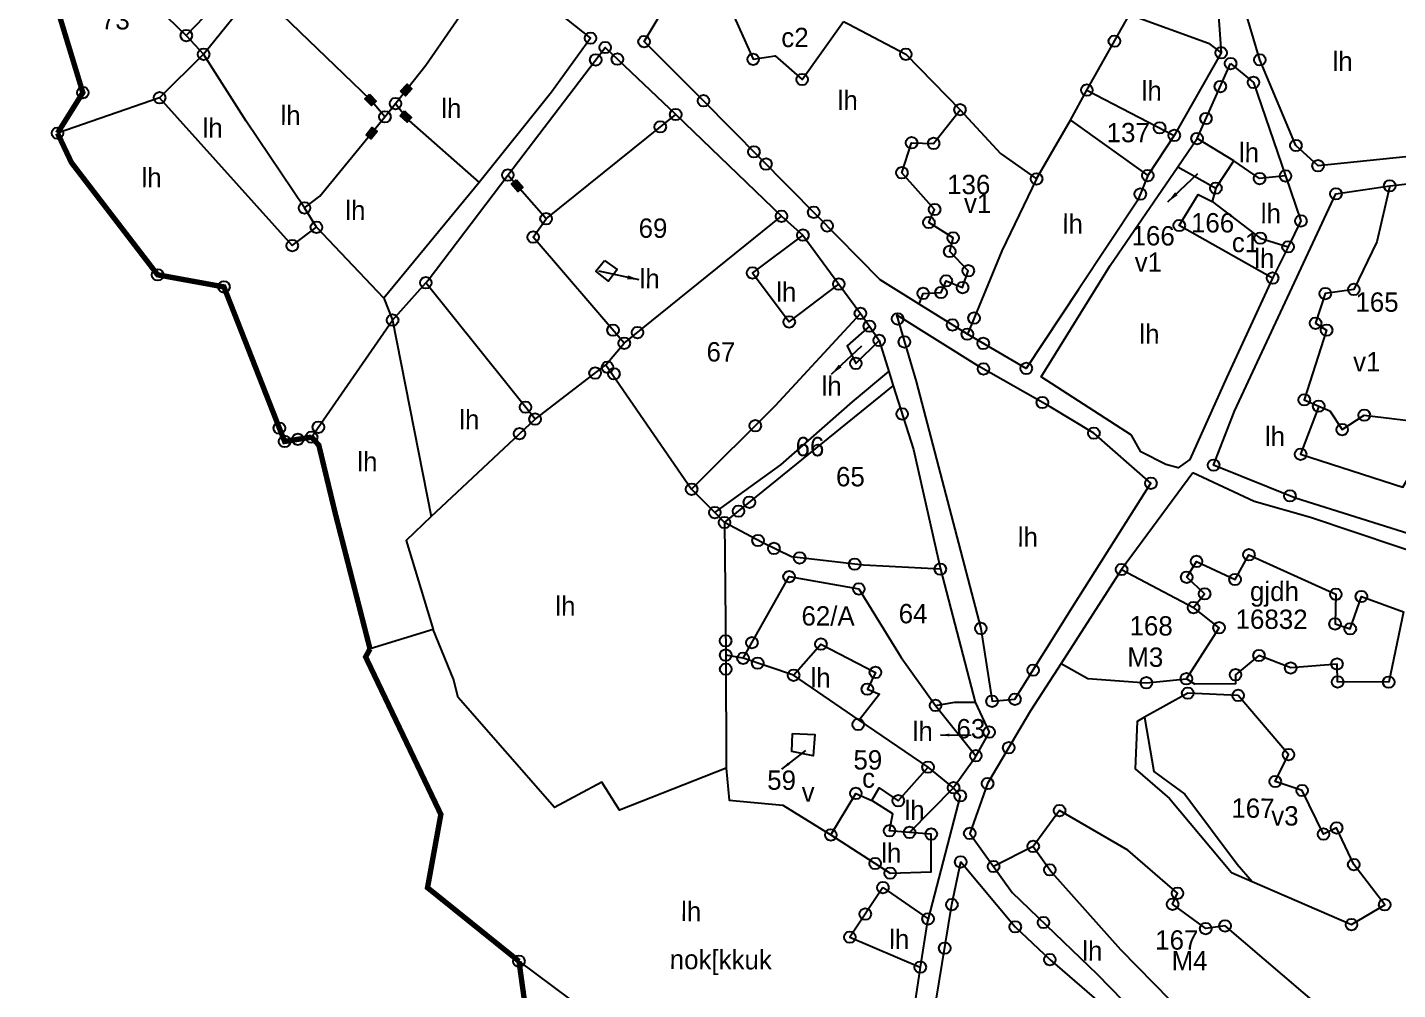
# Model space of a CAD drawing. Header units: metres. Extents: x 274609 to 276818, y 2061529 to 2064102.
# Drawn here: x 275106 to 275724, y 2062516 to 2062951 of the extents above; entities that cross this region are included whole.
import ezdxf
from ezdxf.enums import TextEntityAlignment as Align

# ---------------------------------------------------------------- set-up
doc = ezdxf.new("R2010")
doc.units = ezdxf.units.M
doc.header["$LTSCALE"] = 0.3
doc.header["$MEASUREMENT"] = 0
for name, color, linetype in [('POLY_PARCEL', 6, 'Continuous'), ('POLY_ROAD', 30, 'Continuous'), ('SYM_ARROW', 1, 'Continuous'), ('SYM_STONE', 1, 'Continuous'), ('TEXT_MAPIN', 7, 'Continuous'), ('TEXT_PARCEL', 7, 'Continuous'), ('V_BOUND_LINE', 7, 'Continuous')]:
    doc.layers.add(name, color=color, linetype=linetype)
doc.styles.get("Standard").update_dxf_attribs({"font": 'simplex.shx'})
doc.styles.add('TEXT_MAP', font='')
doc.styles.get('TEXT_MAP').set_extended_font_data('Kruti Dev 050')
doc.dimstyles.get("Standard").update_dxf_attribs({"dimtxt": 0.18, "dimasz": 0.18, "dimexe": 0.18, "dimexo": 0.0625, "dimgap": 0.09, "dimtad": 0, "dimtih": 1, "dimtoh": 1, "dimdec": 4, "dimzin": 0, "dimdsep": 46, "dimtxsty": 'Standard', "dimcen": 0.09, "dimadec": 0, "dimazin": 0, "dimtfac": 1, "dimtdec": 4, "dimtofl": 0, "dimtmove": 0, "dimatfit": 3, "dimfxl": 0, "dimtolj": 1, "dimtzin": 0, "dimarcsym": 0})

# ---------------------------------------------------------------- blocks, each defined once
blk = doc.blocks.new('STONE')
blk.add_circle((0, 0), 0.851)
blk = doc.blocks.new('STONESQUAREFILLED')
blk.add_hatch(color=256).paths.add_polyline_path([(0.7, -0.48), (0.7, 0.48), (-0.7, 0.48), (-0.7, -0.48)])
blk.add_lwpolyline([(-0.7, 0.48), (0.7, 0.48), (0.7, -0.48), (-0.7, -0.48)], close=True)
blk = doc.blocks.new('TEXTARROW')
blk.add_leader([(0.04, -0.01), (8.68, -0.01)], dimstyle='Standard', override={"dimtxt": 2.5, "dimasz": 2.5, "dimexe": 1.25, "dimexo": 0.625, "dimgap": 0.625, "dimtad": 1, "dimtih": 0, "dimtoh": 0, "dimzin": 8, "dimcen": 2.5, "dimtofl": 1})
blk = doc.blocks.new('ER')
at = {"layer": 'POLY_PARCEL'}
for points in [[(275115.22, 2062981.45), (275178.68, 2062920.84)], [(275453.25, 2062962.04), (275437.95, 2062934.41), (275448.53, 2062911.12), (275459.05, 2062912.79), (275471.9, 2062901.66), (275491.4, 2062929.36)], [(275278.41, 2062889.04), (275292.76, 2062907.39), (275326, 2062956.17)], [(275273.45, 2062882.71), (275266.56, 2062890.7), (275211.66, 2062943.16)], [(275607.42, 2062897.42), (275627.53, 2062933.53)], [(275627.53, 2062933.53), (275665.14, 2062920.11), (275671.24, 2062915.56)], [(275491.4, 2062929.36), (275493.61, 2062928.26), (275521.2, 2062913.94), (275547.12, 2062887.74)], [(275186.97, 2062911.98), (275166.14, 2062891.2)], [(275235.39, 2062839.11), (275207.41, 2062880.24), (275186.97, 2062911.98)], [(275166.14, 2062891.2), (275117.65, 2062874.04)], [(275166.14, 2062891.2), (275229.71, 2062821.16), (275241.14, 2062829.96)], [(275599.71, 2062883.03), (275607.42, 2062897.42)], [(275607.42, 2062897.42), (275649.18, 2062876.09)], [(275273.45, 2062882.71), (275278.41, 2062889.04)], [(275278.41, 2062889.04), (275284.78, 2062881.1), (275318.5, 2062851.69)], [(275350.43, 2062834.69), (275411.81, 2062884.65)], [(275528.24, 2062795.07), (275530.12, 2062800.21), (275538.6, 2062800.66), (275541.05, 2062806.26), (275548.86, 2062803.06), (275551.53, 2062811.13), (275542.63, 2062820.25), (275544.22, 2062826.71), (275532.63, 2062833.95), (275535.31, 2062840.14), (275519.65, 2062857.58), (275524.19, 2062871.85), (275534.68, 2062871.61), (275547.12, 2062887.74)], [(275547.12, 2062887.74), (275566.46, 2062866.96), (275583.79, 2062855.01)], [(275235.39, 2062839.11), (275242.63, 2062844.85), (275273.45, 2062882.71)], [(275583.79, 2062855.01), (275591.82, 2062869.42), (275591.82, 2062869.42), (275599.71, 2062883.03)], [(275599.71, 2062883.03), (275636.68, 2062856.91)], [(275677.58, 2062864.23), (275660.01, 2062874.66)], [(275650.92, 2062861.18), (275669.14, 2062851.08)], [(275669.14, 2062851.08), (275677.58, 2062864.23)], [(275702.24, 2062857.12), (275689.9, 2062855.79), (275677.58, 2062864.23)], [(275350.43, 2062834.69), (275332.09, 2062855.36)], [(275583.79, 2062855.01), (275567.37, 2062820.65), (275551.27, 2062780.9)], [(275751.86, 2062852.7), (275745.85, 2062826.02), (275735.09, 2062803.3), (275721.51, 2062801.23), (275716.95, 2062787.1), (275722.22, 2062783.83), (275711.79, 2062750.62), (275718.69, 2062747.66)], [(275696.4, 2062808.48), (275651.81, 2062833.24), (275660.67, 2062848.09), (275667.46, 2062844.72)], [(275669.14, 2062851.08), (275667.46, 2062844.72)], [(275241.14, 2062829.96), (275235.39, 2062839.11)], [(275667.46, 2062844.72), (275690.4, 2062827.41), (275703.66, 2062823.37)], [(275388, 2062775.64), (275344.34, 2062825.89), (275350.43, 2062834.69)], [(275388, 2062775.64), (275462.46, 2062836.53)], [(275273.48, 2062796.46), (275241.14, 2062829.96)], [(275472.71, 2062827.61), (275448.81, 2062809.44), (275466.44, 2062786.22), (275489.96, 2062804.42)], [(275378.42, 2062814.93), (275384.47, 2062810.77), (275380.31, 2062805.19), (275374.26, 2062809.82), (275378.42, 2062814.93)], [(275345.72, 2062739.28), (275293.35, 2062803.87)], [(275420.45, 2062706.34), (275460.1, 2062746.39), (275500.3, 2062790.52)], [(275239.41, 2062730.07), (275277.64, 2062786)], [(275277.64, 2062786), (275296.6, 2062692.59)], [(275504.58, 2062784.44), (275494, 2062775.1), (275498.23, 2062766.72), (275509.3, 2062777.72)], [(275379.25, 2062765.32), (275388, 2062775.64)], [(275718.69, 2062747.66), (275723.96, 2062745.4), (275729.9, 2062736.55), (275740.4, 2062743.47), (275768.02, 2062740.26), (275768.93, 2062769.83)], [(275345.72, 2062739.28), (275379.25, 2062765.32)], [(275379.25, 2062765.32), (275420.45, 2062706.34)], [(275431.56, 2062695.31), (275462.85, 2062718.16), (275496.75, 2062748.4), (275514.01, 2062762.88)], [(275436.2, 2062690.62), (275516.15, 2062756.15)], [(275718.69, 2062747.66), (275710.22, 2062724.67), (275758.9, 2062709.36), (275764.79, 2062719.23), (275799.67, 2062703.89), (275821.03, 2062705.26), (275833.92, 2062703.42)], [(275296.6, 2062692.59), (275345.72, 2062739.28)], [(275420.45, 2062706.34), (275431.56, 2062695.31)], [(275296.6, 2062692.59), (275284.79, 2062681.11), (275297.89, 2062638.79)], [(275431.56, 2062695.31), (275436.2, 2062690.62)], [(275539.05, 2062669), (275502.47, 2062670.68), (275468.12, 2062674.4), (275454.12, 2062681.14), (275436.2, 2062690.62)], [(275436.2, 2062690.62), (275437.14, 2062627.53)], [(275659.68, 2062651.4), (275664.92, 2062657.98), (275656.35, 2062665.84), (275660.93, 2062673.41), (275679.36, 2062664.92), (275685.9, 2062676.76), (275727.37, 2062658.15), (275727.08, 2062644.03), (275734.31, 2062641.75), (275739.53, 2062657.2), (275759.6, 2062650.03), (275752.79, 2062616.5), (275728.46, 2062616.44), (275728.11, 2062624.98), (275706.1, 2062622.95), (275690.96, 2062628.82), (275679.81, 2062619.59), (275679.82, 2062615.32), (275660.43, 2062614.94), (275656.48, 2062617.56)], [(275625.31, 2062669.33), (275659.68, 2062651.4)], [(275445.43, 2062626.03), (275467.09, 2062665.01), (275500.32, 2062659.37), (275520.69, 2062626.9)], [(275656.48, 2062617.56), (275671.86, 2062641.91), (275659.68, 2062651.4)], [(275297.89, 2062638.79), (275267.83, 2062629.43)], [(275437.67, 2062573.72), (275386.95, 2062553.36), (275378.51, 2062566.7), (275356.02, 2062554.42), (275309.95, 2062606.58), (275307.63, 2062615.35), (275297.89, 2062638.79)], [(275469.51, 2062618.08), (275482.45, 2062633), (275508.45, 2062619.71), (275504.65, 2062611.69), (275510.38, 2062609.41), (275500.89, 2062596.92)], [(275445.43, 2062626.03), (275437.14, 2062627.53)], [(275437.14, 2062627.53), (275437.67, 2062573.72)], [(275469.51, 2062618.08), (275445.43, 2062626.03)], [(275520.69, 2062626.9), (275537.13, 2062604.14)], [(275596.8, 2062624.52), (275609.48, 2062617.43), (275637.42, 2062615.53), (275656.48, 2062617.56)], [(275500.89, 2062596.92), (275469.51, 2062618.08)], [(275681.15, 2062609.74), (275657.16, 2062610.66), (275636.63, 2062599.06)], [(275537.13, 2062604.14), (275546.28, 2062605.7), (275556.06, 2062605.86)], [(275537.13, 2062604.14), (275556.48, 2062580.31)], [(275688.37, 2062521.26), (275735.75, 2062501), (275751.5, 2062510.57), (275736.65, 2062529.58), (275728.39, 2062546.97), (275722.15, 2062543.99), (275711.91, 2062564.66), (275699.08, 2062568.9), (275705.29, 2062581.72), (275681.15, 2062609.74)], [(275636.63, 2062599.06), (275633.2, 2062597.13), (275632.28, 2062574.46), (275648.81, 2062560.55), (275678.49, 2062525.48), (275688.37, 2062521.26)], [(275636.63, 2062599.06), (275641.22, 2062573.34), (275656.04, 2062562.54), (275681.11, 2062529.43), (275688.37, 2062521.26)], [(275533.77, 2062574.75), (275500.89, 2062596.92)], [(275469.21, 2062590.31), (275479.8, 2062589.91), (275478.98, 2062579.75), (275468.81, 2062581.84), (275469.21, 2062590.31)], [(275437.67, 2062573.72), (275439.13, 2062558.47), (275464.71, 2062556.25), (275487.66, 2062542.19)], [(275507.09, 2062558.66), (275510.51, 2062564.77), (275519.69, 2062558.69), (275533.77, 2062574.75)], [(275545.99, 2062565), (275533.77, 2062574.75)], [(275525.15, 2062543.65), (275545.99, 2062565)], [(275487.66, 2062542.19), (275499.44, 2062562.07), (275507.09, 2062558.66)], [(275525.15, 2062543.65), (275515.6, 2062544.39), (275517.1, 2062552.41), (275507.09, 2062558.66)], [(275685.2, 2062431.11), (275691.5, 2062438.98), (275689.84, 2062445.21), (275698.35, 2062458.38), (275714.47, 2062453.49), (275721.68, 2062461.07), (275675.56, 2062500.03), (275666.36, 2062498.69), (275650.56, 2062510.15), (275652.84, 2062515.41), (275629.07, 2062535.82), (275596.48, 2062554.45), (275584.04, 2062537.34)], [(275487.66, 2062542.19), (275516.04, 2062524.17), (275535.51, 2062524.98), (275535.46, 2062542.92), (275525.15, 2062543.65)], [(275584.04, 2062537.34), (275565.22, 2062527.64)], [(275584.04, 2062537.34), (275592.95, 2062524.88), (275625.91, 2062488.51), (275649.64, 2062464.59), (275639.87, 2062454.57)], [(275512.62, 2062517.29), (275497.03, 2062493.59), (275530.64, 2062479.51)], [(275512.62, 2062517.29), (275534.2, 2062502.52)], [(275339.61, 2062481.2), (275388.31, 2062445.43)]]:
    blk.add_lwpolyline(points, dxfattribs=at)
at = {"layer": 'POLY_ROAD'}
for points in [[(275217.53, 2063044.15), (275261.72, 2063008.32), (275178.68, 2062920.84)], [(275528.24, 2062795.07), (275509.58, 2062806.54), (275479.11, 2062837.16), (275425, 2062891.26), (275396.57, 2062919.25), (275410, 2062942.06), (275430.38, 2062978.89)], [(275326, 2062956.17), (275371.05, 2062920.73), (275352.7, 2062894.96), (275318.5, 2062851.69)], [(275668.52, 2062950.81), (275671.24, 2062915.56)], [(275689.69, 2062912.3), (275678.24, 2062950.35)], [(275186.97, 2062911.98), (275211.66, 2062943.16)], [(275178.68, 2062920.84), (275186.97, 2062911.98)], [(275810.36, 2062921.07), (275807.48, 2062888.05), (275785.4, 2062866.54), (275765.58, 2062867.14), (275717.7, 2062862.06), (275707.1, 2062871.61), (275689.69, 2062912.3)], [(275332.09, 2062855.36), (275378.05, 2062916.31), (275411.81, 2062884.65)], [(275671.24, 2062915.56), (275649.18, 2062876.09)], [(275660.01, 2062874.66), (275675.8, 2062910.44)], [(275675.8, 2062910.44), (275686.73, 2062901.56), (275702.24, 2062857.12)], [(275411.81, 2062884.65), (275462.46, 2062836.53)], [(275649.18, 2062876.09), (275636.68, 2062856.91)], [(275650.92, 2062861.18), (275660.01, 2062874.66)], [(275696.4, 2062808.48), (275674.72, 2062760.88), (275657.44, 2062721.93), (275652, 2062717.95), (275646.05, 2062719.42), (275634.14, 2062725.33), (275629.66, 2062733.24), (275586.47, 2062760.86), (275619.03, 2062813.94), (275650.92, 2062861.18)], [(275293.35, 2062803.87), (275294.42, 2062805.09), (275332.09, 2062855.36)], [(275636.68, 2062856.91), (275632.03, 2062845.17), (275604.06, 2062802.51), (275579.39, 2062764.8), (275551.27, 2062780.9)], [(275827.95, 2062668.19), (275770.45, 2062684.52), (275707.86, 2062703.86), (275668.84, 2062719.27), (275678.68, 2062745.05), (275726.29, 2062848.72), (275751.86, 2062852.7)], [(275702.24, 2062857.12), (275709.7, 2062835.75), (275703.66, 2062823.37)], [(275751.86, 2062852.7), (275792.66, 2062857.48)], [(275318.5, 2062851.69), (275273.48, 2062796.46)], [(275462.46, 2062836.53), (275472.71, 2062827.61)], [(275472.71, 2062827.61), (275489.96, 2062804.42)], [(275703.66, 2062823.37), (275696.4, 2062808.48)], [(275277.64, 2062786), (275293.35, 2062803.87)], [(275489.96, 2062804.42), (275500.3, 2062790.52)], [(275273.48, 2062796.46), (275277.64, 2062786)], [(275551.27, 2062780.9), (275528.24, 2062795.07)], [(275500.3, 2062790.52), (275504.58, 2062784.44)], [(275517.45, 2062789.88), (275526.95, 2062758.21), (275558.49, 2062640.92), (275564.03, 2062606.27), (275574.93, 2062607.29), (275603.06, 2062652.93), (275639.07, 2062710.47), (275611.76, 2062734.17), (275590.91, 2062746.5), (275556.67, 2062765.72), (275517.45, 2062789.88)], [(275504.58, 2062784.44), (275509.3, 2062777.72)], [(275509.3, 2062777.72), (275514.01, 2062762.88)], [(275514.01, 2062762.88), (275516.15, 2062756.15)], [(275516.15, 2062756.15), (275525.87, 2062725.8), (275539.05, 2062669)], [(275658.88, 2062715.48), (275625.31, 2062669.33)], [(275685.2, 2062431.11), (275706.24, 2062422.04), (275757.69, 2062453.87), (275793.8, 2062478.73), (275797.24, 2062487.66), (275799.19, 2062499.55), (275792.58, 2062559.95), (275786.65, 2062616.15), (275793.45, 2062666.18), (275777.57, 2062674.06), (275715.08, 2062694.7), (275688.3, 2062702.05), (275658.88, 2062715.48)], [(275625.31, 2062669.33), (275596.8, 2062624.52)], [(275539.05, 2062669), (275556.06, 2062605.86)], [(275596.8, 2062624.52), (275582.38, 2062601.86), (275562.16, 2062567.14), (275553.8, 2062543.35), (275565.22, 2062527.64)], [(275556.06, 2062605.86), (275562.77, 2062591.59), (275556.48, 2062580.31)], [(275556.48, 2062580.31), (275555.5, 2062578.55), (275545.99, 2062565)], [(275545.99, 2062565), (275549.18, 2062561.2), (275534.2, 2062502.52)], [(275535.18, 2062444.43), (275545.5, 2062509.38), (275549.58, 2062529.71), (275575.71, 2062498.98), (275592.27, 2062483.47), (275634.62, 2062447.38)], [(275565.22, 2062527.64), (275574.18, 2062515.28), (275614.91, 2062476.76), (275633.3, 2062457.99), (275639.87, 2062454.57)], [(275534.2, 2062502.52), (275533.77, 2062500.83), (275530.64, 2062479.51)], [(275530.64, 2062479.51), (275528.15, 2062462.55), (275523.5, 2062419.36), (275496.52, 2062411.03), (275480.64, 2062410.67)]]:
    blk.add_lwpolyline(points, dxfattribs=at)
at = {"layer": 'V_BOUND_LINE', "ltscale": 10, "const_width": 2.56, "flags": 128}
for points in [[(275104.08, 2062961.95), (275113.45, 2062945.32), (275129.59, 2062893.4), (275117.65, 2062874.04)], [(275117.65, 2062874.04), (275124.35, 2062860.07), (275165.69, 2062806.89), (275197.28, 2062801.32), (275226.59, 2062727.95), (275239.41, 2062730.07)], [(275239.41, 2062730.07), (275242.89, 2062726.27), (275251.01, 2062693.48), (275267.83, 2062629.43)], [(275267.83, 2062629.43), (275265.76, 2062625.62), (275302.01, 2062550.89), (275295.87, 2062515.97), (275339.61, 2062481.2)], [(275339.61, 2062481.2), (275343.53, 2062454.08), (275333.84, 2062448.51), (275357.18, 2062407.7)]]:
    blk.add_lwpolyline(points, dxfattribs=at)
at = {"layer": 'SYM_ARROW'}
for p, xscale, yscale, zscale, rotation in [((275646.14, 2062844.35), 2.286784634718111, 2.286784634718111, 2.286784634718111, 43.57542384219852), ((275395.04, 2062805.82), 2.286784634718112, 2.286784634718112, 2.286784634718112, 168.0995511912961), ((275486.59, 2062761.42), 2.286784634718111, 2.286784634718111, 2.286784634718111, 43.57542384219852), ((275539.56, 2062590.1), 1.677425939551398, 1.677425939551398, 1.677425939551398, 0.155048118272973), ((275464.06, 2062573.42), 1.677425939551398, 1.677425939551398, 1.677425939551398, 37.54422895010938)]:
    blk.add_blockref('TEXTARROW', p, dxfattribs=dict(at, xscale=xscale, yscale=yscale, zscale=zscale, rotation=rotation))
at = {"layer": 'SYM_STONE'}
for name, p, xscale, yscale, zscale, rotation in [('STONE', (275178.68, 2062920.84), 3.232706993409794, 3.232706993409794, 3.232706993409794, 0.155048118272973), ('STONE', (275371.05, 2062920.73), 3.232706993409794, 3.232706993409794, 3.232706993409794, 0.155048118272973), ('STONE', (275378.05, 2062916.31), 3.232706993409794, 3.232706993409794, 3.232706993409794, 0.155048118272973), ('STONE', (275396.57, 2062919.25), 3.232706993409794, 3.232706993409794, 3.232706993409794, 0.155048118272973), ('STONE', (275620.43, 2062920.78), 3.232706993409794, 3.232706993409794, 3.232706993409794, 0.155048118272973), ('STONE', (275671.24, 2062915.56), 3.232706993409794, 3.232706993409794, 3.232706993409794, 0.155048118272973), ('STONE', (275186.97, 2062911.98), 3.232706993409794, 3.232706993409794, 3.232706993409794, 0.155048118272973), ('STONE', (275373.6, 2062910.41), 3.232706993409794, 3.232706993409794, 3.232706993409794, 0.155048118272973), ('STONE', (275383.89, 2062910.84), 3.232706993409794, 3.232706993409794, 3.232706993409794, 0.155048118272973), ('STONE', (275448.53, 2062911.12), 3.232706993409794, 3.232706993409794, 3.232706993409794, 0.155048118272973), ('STONE', (275521.2, 2062913.94), 3.232706993409794, 3.232706993409794, 3.232706993409794, 0.155048118272973), ('STONE', (275675.8, 2062910.44), 3.232706993409794, 3.232706993409794, 3.232706993409794, 0.155048118272973), ('STONE', (275689.69, 2062912.3), 3.232706993409794, 3.232706993409794, 3.232706993409794, 0.155048118272973), ('STONE', (275471.9, 2062901.66), 3.232706993409794, 3.232706993409794, 3.232706993409794, 0.155048118272973), ('STONE', (275686.73, 2062901.56), 3.232706993409794, 3.232706993409794, 3.232706993409794, 0.155048118272973), ('STONESQUAREFILLED', (275283.51, 2062895.56), 3.232706993409794, 3.232706993409794, 3.232706993409794, 47.0200848580922), ('STONE', (275607.42, 2062897.42), 3.232706993409794, 3.232706993409794, 3.232706993409794, 0.155048118272973), ('STONE', (275670.96, 2062899.47), 3.232706993409794, 3.232706993409794, 3.232706993409794, 0.155048118272973), ('STONE', (275129.59, 2062893.4), 3.232706993409794, 3.232706993409794, 3.232706993409794, 0.155048118272973), ('STONE', (275166.14, 2062891.2), 3.232706993409794, 3.232706993409794, 3.232706993409794, 0.155048118272973), ('STONESQUAREFILLED', (275266.56, 2062890.7), 3.232706993409795, 3.232706993409795, 3.232706993409795, 314.5631423716314), ('STONE', (275278.41, 2062889.04), 3.232706993409794, 3.232706993409794, 3.232706993409794, 0.155048118272973), ('STONE', (275425, 2062891.26), 3.232706993409794, 3.232706993409794, 3.232706993409794, 0.155048118272973), ('STONE', (275273.45, 2062882.71), 3.232706993409794, 3.232706993409794, 3.232706993409794, 0.155048118272973), ('STONESQUAREFILLED', (275283.34, 2062882.89), 3.232706993409794, 3.232706993409794, 3.232706993409794, 317.930143162223), ('STONE', (275411.81, 2062884.65), 3.232706993409794, 3.232706993409794, 3.232706993409794, 0.155048118272973), ('STONE', (275547.12, 2062887.74), 3.232706993409794, 3.232706993409794, 3.232706993409794, 0.155048118272973), ('STONE', (275664.23, 2062884.21), 3.232706993409794, 3.232706993409794, 3.232706993409794, 0.155048118272973), ('STONE', (275404.53, 2062878.73), 3.232706993409794, 3.232706993409794, 3.232706993409794, 0.155048118272973), ('STONE', (275642.18, 2062879.67), 3.232706993409794, 3.232706993409794, 3.232706993409794, 0.155048118272973), ('STONE', (275649.18, 2062876.09), 3.232706993409794, 3.232706993409794, 3.232706993409794, 0.155048118272973), ('STONE', (275117.65, 2062874.04), 3.232706993409794, 3.232706993409794, 3.232706993409794, 0.155048118272973), ('STONESQUAREFILLED', (275267.11, 2062874.92), 3.232706993409794, 3.232706993409794, 3.232706993409794, 51.59369728175128), ('STONE', (275524.19, 2062871.85), 3.232706993409794, 3.232706993409794, 3.232706993409794, 0.155048118272973), ('STONE', (275534.68, 2062871.61), 3.232706993409794, 3.232706993409794, 3.232706993409794, 0.155048118272973), ('STONE', (275660.01, 2062874.66), 3.232706993409794, 3.232706993409794, 3.232706993409794, 0.155048118272973), ('STONE', (275707.1, 2062871.61), 3.232706993409794, 3.232706993409794, 3.232706993409794, 0.155048118272973), ('STONE', (275449.16, 2062867.1), 3.232706993409794, 3.232706993409794, 3.232706993409794, 0.155048118272973), ('STONE', (275454.94, 2062861.33), 3.232706993409794, 3.232706993409794, 3.232706993409794, 0.155048118272973), ('STONE', (275519.65, 2062857.58), 3.232706993409794, 3.232706993409794, 3.232706993409794, 0.155048118272973), ('STONE', (275636.68, 2062856.91), 3.232706993409794, 3.232706993409794, 3.232706993409794, 0.155048118272973), ('STONE', (275689.9, 2062855.79), 3.232706993409794, 3.232706993409794, 3.232706993409794, 0.155048118272973), ('STONE', (275702.24, 2062857.12), 3.232706993409794, 3.232706993409794, 3.232706993409794, 0.155048118272973), ('STONE', (275717.7, 2062862.06), 3.232706993409794, 3.232706993409794, 3.232706993409794, 0.155048118272973), ('STONE', (275332.09, 2062855.36), 3.232706993409794, 3.232706993409794, 3.232706993409794, 0.155048118272973), ('STONESQUAREFILLED', (275336.57, 2062850.32), 3.232706993409794, 3.232706993409794, 3.232706993409794, 311.5622167033518), ('STONE', (275583.79, 2062855.01), 3.232706993409794, 3.232706993409794, 3.232706993409794, 0.155048118272973), ('STONE', (275669.14, 2062851.08), 3.232706993409794, 3.232706993409794, 3.232706993409794, 0.155048118272973), ('STONE', (275751.86, 2062852.7), 3.232706993409794, 3.232706993409794, 3.232706993409794, 0.155048118272973), ('STONE', (275633.18, 2062848.08), 3.232706993409794, 3.232706993409794, 3.232706993409794, 0.155048118272973), ('STONE', (275726.29, 2062848.72), 3.232706993409794, 3.232706993409794, 3.232706993409794, 0.155048118272973), ('STONE', (275235.39, 2062839.11), 3.232706993409794, 3.232706993409794, 3.232706993409794, 0.155048118272973), ('STONE', (275462.46, 2062836.53), 3.232706993409794, 3.232706993409794, 3.232706993409794, 0.155048118272973), ('STONE', (275477.8, 2062838.48), 3.232706993409794, 3.232706993409794, 3.232706993409794, 0.155048118272973), ('STONE', (275535.31, 2062840.14), 3.232706993409794, 3.232706993409794, 3.232706993409794, 0.155048118272973), ('STONE', (275241.14, 2062829.96), 3.232706993409794, 3.232706993409794, 3.232706993409794, 0.155048118272973), ('STONE', (275350.43, 2062834.69), 3.232706993409794, 3.232706993409794, 3.232706993409794, 0.155048118272973), ('STONE', (275484.2, 2062832.05), 3.232706993409794, 3.232706993409794, 3.232706993409794, 0.155048118272973), ('STONE', (275532.63, 2062833.95), 3.232706993409794, 3.232706993409794, 3.232706993409794, 0.155048118272973), ('STONE', (275651.81, 2062833.24), 3.232706993409794, 3.232706993409794, 3.232706993409794, 0.155048118272973), ('STONE', (275709.7, 2062835.75), 3.232706993409794, 3.232706993409794, 3.232706993409794, 0.155048118272973), ('STONE', (275344.34, 2062825.89), 3.232706993409794, 3.232706993409794, 3.232706993409794, 0.155048118272973), ('STONE', (275472.71, 2062827.61), 3.232706993409794, 3.232706993409794, 3.232706993409794, 0.155048118272973), ('STONE', (275544.22, 2062826.71), 3.232706993409794, 3.232706993409794, 3.232706993409794, 0.155048118272973), ('STONE', (275690.4, 2062827.41), 3.232706993409794, 3.232706993409794, 3.232706993409794, 0.155048118272973), ('STONE', (275703.66, 2062823.37), 3.232706993409794, 3.232706993409794, 3.232706993409794, 0.155048118272973), ('STONE', (275229.71, 2062821.16), 3.232706993409794, 3.232706993409794, 3.232706993409794, 0.155048118272973), ('STONE', (275542.63, 2062820.25), 3.232706993409794, 3.232706993409794, 3.232706993409794, 0.155048118272973), ('STONE', (275551.53, 2062811.13), 3.232706993409794, 3.232706993409794, 3.232706993409794, 0.155048118272973), ('STONE', (275165.69, 2062806.89), 3.232706993409794, 3.232706993409794, 3.232706993409794, 0.155048118272973), ('STONE', (275293.35, 2062803.87), 3.232706993409794, 3.232706993409794, 3.232706993409794, 0.155048118272973), ('STONE', (275448.81, 2062809.44), 3.232706993409794, 3.232706993409794, 3.232706993409794, 0.155048118272973), ('STONE', (275489.96, 2062804.42), 3.232706993409794, 3.232706993409794, 3.232706993409794, 0.155048118272973), ('STONE', (275541.05, 2062806.26), 3.232706993409794, 3.232706993409794, 3.232706993409794, 0.155048118272973), ('STONE', (275696.4, 2062808.48), 3.232706993409794, 3.232706993409794, 3.232706993409794, 0.155048118272973), ('STONE', (275197.28, 2062801.32), 3.232706993409794, 3.232706993409794, 3.232706993409794, 0.155048118272973), ('STONE', (275530.12, 2062800.21), 3.232706993409794, 3.232706993409794, 3.232706993409794, 0.155048118272973), ('STONE', (275538.6, 2062800.66), 3.232706993409794, 3.232706993409794, 3.232706993409794, 0.155048118272973), ('STONE', (275548.86, 2062803.06), 3.232706993409794, 3.232706993409794, 3.232706993409794, 0.155048118272973), ('STONE', (275721.51, 2062801.23), 3.232706993409794, 3.232706993409794, 3.232706993409794, 0.155048118272973), ('STONE', (275735.09, 2062803.3), 3.232706993409794, 3.232706993409794, 3.232706993409794, 0.155048118272973), ('STONE', (275500.3, 2062790.52), 3.232706993409794, 3.232706993409794, 3.232706993409794, 0.155048118272973), ('STONE', (275277.64, 2062786), 3.232706993409794, 3.232706993409794, 3.232706993409794, 0.155048118272973), ('STONE', (275466.44, 2062786.22), 3.232706993409794, 3.232706993409794, 3.232706993409794, 0.155048118272973), ('STONE', (275504.58, 2062784.44), 3.232706993409794, 3.232706993409794, 3.232706993409794, 0.155048118272973), ('STONE', (275518.02, 2062787.99), 3.232706993409794, 3.232706993409794, 3.232706993409794, 0.155048118272973), ('STONE', (275544.17, 2062785.27), 3.232706993409794, 3.232706993409794, 3.232706993409794, 0.155048118272973), ('STONE', (275554.38, 2062788.59), 3.232706993409794, 3.232706993409794, 3.232706993409794, 0.155048118272973), ('STONE', (275716.95, 2062787.1), 3.232706993409794, 3.232706993409794, 3.232706993409794, 0.155048118272973), ('STONE', (275382.62, 2062781.84), 3.232706993409794, 3.232706993409794, 3.232706993409794, 0.155048118272973), ('STONE', (275394.27, 2062780.76), 3.232706993409794, 3.232706993409794, 3.232706993409794, 0.155048118272973), ('STONE', (275509.3, 2062777.72), 3.232706993409794, 3.232706993409794, 3.232706993409794, 0.155048118272973), ('STONE', (275551.27, 2062780.9), 3.232706993409794, 3.232706993409794, 3.232706993409794, 0.155048118272973), ('STONE', (275722.22, 2062783.83), 3.232706993409794, 3.232706993409794, 3.232706993409794, 0.155048118272973), ('STONE', (275388, 2062775.64), 3.232706993409794, 3.232706993409794, 3.232706993409794, 0.155048118272973), ('STONE', (275521.3, 2062777.05), 3.232706993409794, 3.232706993409794, 3.232706993409794, 0.155048118272973), ('STONE', (275558.84, 2062776.57), 3.232706993409794, 3.232706993409794, 3.232706993409794, 0.155048118272973), ('STONE', (275498.23, 2062766.72), 3.232706993409794, 3.232706993409794, 3.232706993409794, 0.155048118272973), ('STONE', (275559.02, 2062764.4), 3.232706993409794, 3.232706993409794, 3.232706993409794, 0.155048118272973), ('STONE', (275579.39, 2062764.8), 3.232706993409794, 3.232706993409794, 3.232706993409794, 0.155048118272973), ('STONE', (275374.19, 2062761.38), 3.232706993409794, 3.232706993409794, 3.232706993409794, 0.155048118272973), ('STONE', (275380.08, 2062764.13), 3.232706993409794, 3.232706993409794, 3.232706993409794, 0.155048118272973), ('STONE', (275383.17, 2062761.06), 3.232706993409794, 3.232706993409794, 3.232706993409794, 0.155048118272973), ('STONE', (275341.15, 2062744.92), 3.232706993409794, 3.232706993409794, 3.232706993409794, 0.155048118272973), ('STONE', (275587.16, 2062748.6), 3.232706993409794, 3.232706993409794, 3.232706993409794, 0.155048118272973), ('STONE', (275711.79, 2062750.62), 3.232706993409794, 3.232706993409794, 3.232706993409794, 0.155048118272973), ('STONE', (275718.69, 2062747.66), 3.232706993409794, 3.232706993409794, 3.232706993409794, 0.155048118272973), ('STONE', (275345.72, 2062739.28), 3.232706993409794, 3.232706993409794, 3.232706993409794, 0.155048118272973), ('STONE', (275520.44, 2062742.75), 3.232706993409794, 3.232706993409794, 3.232706993409794, 0.155048118272973), ('STONE', (275740.4, 2062743.47), 3.232706993409794, 3.232706993409794, 3.232706993409794, 0.155048118272973), ('STONE', (275224.07, 2062734.27), 3.232706993409794, 3.232706993409794, 3.232706993409794, 0.155048118272973), ('STONE', (275242.65, 2062734.8), 3.232706993409794, 3.232706993409794, 3.232706993409794, 0.155048118272973), ('STONE', (275338.39, 2062732.31), 3.232706993409794, 3.232706993409794, 3.232706993409794, 0.155048118272973), ('STONE', (275450.57, 2062736.77), 3.232706993409794, 3.232706993409794, 3.232706993409794, 0.155048118272973), ('STONE', (275611.76, 2062734.17), 3.232706993409794, 3.232706993409794, 3.232706993409794, 0.155048118272973), ('STONE', (275729.9, 2062736.55), 3.232706993409794, 3.232706993409794, 3.232706993409794, 0.155048118272973), ('STONE', (275226.59, 2062727.95), 3.232706993409794, 3.232706993409794, 3.232706993409794, 0.155048118272973), ('STONE', (275232.87, 2062728.99), 3.232706993409794, 3.232706993409794, 3.232706993409794, 0.155048118272973), ('STONE', (275239.41, 2062730.07), 3.232706993409794, 3.232706993409794, 3.232706993409794, 0.155048118272973), ('STONE', (275668.84, 2062719.27), 3.232706993409794, 3.232706993409794, 3.232706993409794, 0.155048118272973), ('STONE', (275710.22, 2062724.67), 3.232706993409794, 3.232706993409794, 3.232706993409794, 0.155048118272973), ('STONE', (275420.45, 2062706.34), 3.232706993409794, 3.232706993409794, 3.232706993409794, 0.155048118272973), ('STONE', (275639.07, 2062710.47), 3.232706993409794, 3.232706993409794, 3.232706993409794, 0.155048118272973), ('STONE', (275447.98, 2062700.28), 3.232706993409794, 3.232706993409794, 3.232706993409794, 0.155048118272973), ('STONE', (275705.23, 2062704.9), 3.232706993409794, 3.232706993409794, 3.232706993409794, 0.155048118272973), ('STONE', (275431.56, 2062695.31), 3.232706993409794, 3.232706993409794, 3.232706993409794, 0.155048118272973), ('STONE', (275442.8, 2062696.03), 3.232706993409794, 3.232706993409794, 3.232706993409794, 0.155048118272973), ('STONE', (275436.2, 2062690.62), 3.232706993409794, 3.232706993409794, 3.232706993409794, 0.155048118272973), ('STONE', (275452.22, 2062682.14), 3.232706993409794, 3.232706993409794, 3.232706993409794, 0.155048118272973), ('STONE', (275459.79, 2062678.41), 3.232706993409794, 3.232706993409794, 3.232706993409794, 0.155048118272973), ('STONE', (275472.06, 2062673.97), 3.232706993409794, 3.232706993409794, 3.232706993409794, 0.155048118272973), ('STONE', (275660.93, 2062673.41), 3.232706993409794, 3.232706993409794, 3.232706993409794, 0.155048118272973), ('STONE', (275685.9, 2062676.76), 3.232706993409794, 3.232706993409794, 3.232706993409794, 0.155048118272973), ('STONE', (275498.27, 2062671.13), 3.232706993409794, 3.232706993409794, 3.232706993409794, 0.155048118272973), ('STONE', (275539.05, 2062669), 3.232706993409794, 3.232706993409794, 3.232706993409794, 0.155048118272973), ('STONE', (275625.31, 2062669.33), 3.232706993409794, 3.232706993409794, 3.232706993409794, 0.155048118272973), ('STONE', (275467.09, 2062665.01), 3.232706993409794, 3.232706993409794, 3.232706993409794, 0.155048118272973), ('STONE', (275656.35, 2062665.84), 3.232706993409794, 3.232706993409794, 3.232706993409794, 0.155048118272973), ('STONE', (275679.36, 2062664.92), 3.232706993409794, 3.232706993409794, 3.232706993409794, 0.155048118272973), ('STONE', (275500.32, 2062659.37), 3.232706993409794, 3.232706993409794, 3.232706993409794, 0.155048118272973), ('STONE', (275664.92, 2062657.98), 3.232706993409794, 3.232706993409794, 3.232706993409794, 0.155048118272973), ('STONE', (275727.37, 2062658.15), 3.232706993409794, 3.232706993409794, 3.232706993409794, 0.155048118272973), ('STONE', (275739.53, 2062657.2), 3.232706993409794, 3.232706993409794, 3.232706993409794, 0.155048118272973), ('STONE', (275659.68, 2062651.4), 3.232706993409794, 3.232706993409794, 3.232706993409794, 0.155048118272973), ('STONE', (275558.49, 2062640.92), 3.232706993409794, 3.232706993409794, 3.232706993409794, 0.155048118272973), ('STONE', (275671.86, 2062641.91), 3.232706993409794, 3.232706993409794, 3.232706993409794, 0.155048118272973), ('STONE', (275727.08, 2062644.03), 3.232706993409794, 3.232706993409794, 3.232706993409794, 0.155048118272973), ('STONE', (275734.31, 2062641.75), 3.232706993409794, 3.232706993409794, 3.232706993409794, 0.155048118272973), ('STONE', (275437.04, 2062634.27), 3.232706993409794, 3.232706993409794, 3.232706993409794, 0.155048118272973), ('STONE', (275437.14, 2062627.53), 3.232706993409794, 3.232706993409794, 3.232706993409794, 0.155048118272973), ('STONE', (275449.58, 2062633.49), 3.232706993409794, 3.232706993409794, 3.232706993409794, 0.155048118272973), ('STONE', (275482.45, 2062633), 3.232706993409794, 3.232706993409794, 3.232706993409794, 0.155048118272973), ('STONE', (275690.96, 2062628.82), 3.232706993409794, 3.232706993409794, 3.232706993409794, 0.155048118272973), ('STONE', (275445.43, 2062626.03), 3.232706993409794, 3.232706993409794, 3.232706993409794, 0.155048118272973), ('STONE', (275452.39, 2062623.73), 3.232706993409794, 3.232706993409794, 3.232706993409794, 0.155048118272973), ('STONE', (275583.5, 2062621.19), 3.232706993409794, 3.232706993409794, 3.232706993409794, 0.155048118272973), ('STONE', (275706.1, 2062622.95), 3.232706993409794, 3.232706993409794, 3.232706993409794, 0.155048118272973), ('STONE', (275728.11, 2062624.98), 3.232706993409794, 3.232706993409794, 3.232706993409794, 0.155048118272973), ('STONE', (275437.21, 2062620.8), 3.232706993409794, 3.232706993409794, 3.232706993409794, 0.155048118272973), ('STONE', (275469.51, 2062618.08), 3.232706993409794, 3.232706993409794, 3.232706993409794, 0.155048118272973), ('STONE', (275508.45, 2062619.71), 3.232706993409794, 3.232706993409794, 3.232706993409794, 0.155048118272973), ('STONE', (275637.42, 2062615.53), 3.232706993409794, 3.232706993409794, 3.232706993409794, 0.155048118272973), ('STONE', (275656.48, 2062617.56), 3.232706993409794, 3.232706993409794, 3.232706993409794, 0.155048118272973), ('STONE', (275679.81, 2062619.59), 3.232706993409794, 3.232706993409794, 3.232706993409794, 0.155048118272973), ('STONE', (275728.46, 2062616.44), 3.232706993409794, 3.232706993409794, 3.232706993409794, 0.155048118272973), ('STONE', (275752.79, 2062616.5), 3.232706993409794, 3.232706993409794, 3.232706993409794, 0.155048118272973), ('STONE', (275504.65, 2062611.69), 3.232706993409794, 3.232706993409794, 3.232706993409794, 0.155048118272973), ('STONE', (275657.16, 2062610.66), 3.232706993409794, 3.232706993409794, 3.232706993409794, 0.155048118272973), ('STONE', (275681.15, 2062609.74), 3.232706993409794, 3.232706993409794, 3.232706993409794, 0.155048118272973), ('STONE', (275537.13, 2062604.14), 3.232706993409794, 3.232706993409794, 3.232706993409794, 0.155048118272973), ('STONE', (275564.03, 2062606.27), 3.232706993409794, 3.232706993409794, 3.232706993409794, 0.155048118272973), ('STONE', (275574.93, 2062607.29), 3.232706993409794, 3.232706993409794, 3.232706993409794, 0.155048118272973), ('STONE', (275500.4, 2062594.85), 3.232706993409794, 3.232706993409794, 3.232706993409794, 0.155048118272973), ('STONE', (275562.77, 2062591.59), 3.232706993409794, 3.232706993409794, 3.232706993409794, 0.155048118272973), ('STONE', (275572.1, 2062584.21), 3.232706993409794, 3.232706993409794, 3.232706993409794, 0.155048118272973), ('STONE', (275705.29, 2062581.72), 3.232706993409794, 3.232706993409794, 3.232706993409794, 0.155048118272973), ('STONE', (275556.48, 2062580.31), 3.232706993409794, 3.232706993409794, 3.232706993409794, 0.155048118272973), ('STONE', (275533.77, 2062574.75), 3.232706993409794, 3.232706993409794, 3.232706993409794, 0.155048118272973), ('STONE', (275699.08, 2062568.9), 3.232706993409794, 3.232706993409794, 3.232706993409794, 0.155048118272973), ('STONE', (275545.99, 2062565), 3.232706993409794, 3.232706993409794, 3.232706993409794, 0.155048118272973), ('STONE', (275562.16, 2062567.14), 3.232706993409794, 3.232706993409794, 3.232706993409794, 0.155048118272973), ('STONE', (275711.91, 2062564.66), 3.232706993409794, 3.232706993409794, 3.232706993409794, 0.155048118272973), ('STONE', (275499.44, 2062562.07), 3.232706993409794, 3.232706993409794, 3.232706993409794, 0.155048118272973), ('STONE', (275519.69, 2062558.69), 3.232706993409794, 3.232706993409794, 3.232706993409794, 0.155048118272973), ('STONE', (275549.18, 2062561.2), 3.232706993409794, 3.232706993409794, 3.232706993409794, 0.155048118272973), ('STONE', (275596.48, 2062554.45), 3.232706993409794, 3.232706993409794, 3.232706993409794, 0.155048118272973), ('STONE', (275515.6, 2062544.39), 3.232706993409794, 3.232706993409794, 3.232706993409794, 0.155048118272973), ('STONE', (275525.15, 2062543.65), 3.232706993409794, 3.232706993409794, 3.232706993409794, 0.155048118272973), ('STONE', (275535.46, 2062542.92), 3.232706993409794, 3.232706993409794, 3.232706993409794, 0.155048118272973), ('STONE', (275553.8, 2062543.35), 3.232706993409794, 3.232706993409794, 3.232706993409794, 0.155048118272973), ('STONE', (275722.15, 2062543.99), 3.232706993409794, 3.232706993409794, 3.232706993409794, 0.155048118272973), ('STONE', (275728.39, 2062546.97), 3.232706993409794, 3.232706993409794, 3.232706993409794, 0.155048118272973), ('STONE', (275487.66, 2062542.19), 3.232706993409794, 3.232706993409794, 3.232706993409794, 0.155048118272973), ('STONE', (275584.04, 2062537.34), 3.232706993409794, 3.232706993409794, 3.232706993409794, 0.155048118272973), ('STONE', (275549.58, 2062529.71), 3.232706993409794, 3.232706993409794, 3.232706993409794, 0.155048118272973), ('STONE', (275736.65, 2062529.58), 3.232706993409794, 3.232706993409794, 3.232706993409794, 0.155048118272973), ('STONE', (275508.85, 2062528.73), 3.232706993409794, 3.232706993409794, 3.232706993409794, 0.155048118272973), ('STONE', (275516.04, 2062524.17), 3.232706993409794, 3.232706993409794, 3.232706993409794, 0.155048118272973), ('STONE', (275565.22, 2062527.64), 3.232706993409794, 3.232706993409794, 3.232706993409794, 0.155048118272973), ('STONE', (275592, 2062526.2), 3.232706993409794, 3.232706993409794, 3.232706993409794, 0.155048118272973), ('STONE', (275512.62, 2062517.29), 3.232706993409794, 3.232706993409794, 3.232706993409794, 0.155048118272973), ('STONE', (275650.56, 2062510.15), 3.232706993409794, 3.232706993409794, 3.232706993409794, 0.155048118272973), ('STONE', (275652.84, 2062515.41), 3.232706993409794, 3.232706993409794, 3.232706993409794, 0.155048118272973), ('STONE', (275751.5, 2062510.57), 3.232706993409794, 3.232706993409794, 3.232706993409794, 0.155048118272973), ('STONE', (275504.3, 2062504.65), 3.232706993409794, 3.232706993409794, 3.232706993409794, 0.155048118272973), ('STONE', (275545.5, 2062509.38), 3.232706993409794, 3.232706993409794, 3.232706993409794, 0.155048118272973), ('STONE', (275534.2, 2062502.52), 3.232706993409794, 3.232706993409794, 3.232706993409794, 0.155048118272973), ('STONE', (275575.71, 2062498.98), 3.232706993409794, 3.232706993409794, 3.232706993409794, 0.155048118272973), ('STONE', (275589.14, 2062501.13), 3.232706993409794, 3.232706993409794, 3.232706993409794, 0.155048118272973), ('STONE', (275666.36, 2062498.69), 3.232706993409794, 3.232706993409794, 3.232706993409794, 0.155048118272973), ('STONE', (275675.56, 2062500.03), 3.232706993409794, 3.232706993409794, 3.232706993409794, 0.155048118272973), ('STONE', (275735.75, 2062501), 3.232706993409794, 3.232706993409794, 3.232706993409794, 0.155048118272973), ('STONE', (275497.03, 2062493.59), 3.232706993409794, 3.232706993409794, 3.232706993409794, 0.155048118272973), ('STONE', (275542.2, 2062488.63), 3.232706993409794, 3.232706993409794, 3.232706993409794, 0.155048118272973), ('STONE', (275339.61, 2062481.2), 3.232706993409794, 3.232706993409794, 3.232706993409794, 0.155048118272973), ('STONE', (275530.64, 2062479.51), 3.232706993409794, 3.232706993409794, 3.232706993409794, 0.155048118272973), ('STONE', (275592.27, 2062483.47), 3.232706993409794, 3.232706993409794, 3.232706993409794, 0.155048118272973)]:
    blk.add_blockref(name, p, dxfattribs=dict(at, xscale=xscale, yscale=yscale, zscale=zscale, rotation=rotation))
at = {"layer": 'TEXT_MAPIN', "style": 'TEXT_MAP'}
for s, height, p in [('c2', 9.211, (275468.37, 2062921.66)), ('lh', 9.211, (275729.11, 2062912.03)), ('lh', 9.211, (275638.33, 2062897.48)), ('lh', 9.211, (275305.03, 2062887.18)), ('lh', 9.211, (275493.68, 2062892.1)), ('lh', 9.211, (275228.52, 2062883.35)), ('lh', 9.211, (275191.48, 2062877.21)), ('lh', 9.211, (275684.81, 2062868.39)), ('lh', 9.211, (275162.54, 2062853.38)), ('v1', 9.211, (275555.78, 2062843.24)), ('lh', 9.211, (275259.65, 2062838.35)), ('lh', 9.211, (275695.36, 2062839.43)), ('lh', 9.211, (275601.13, 2062833.94)), ('c1', 9.211, (275683.39, 2062825.26)), ('v1', 9.211, (275637.2, 2062815.72)), ('lh', 9.211, (275692.39, 2062818.11)), ('lh', 9.211, (275399.91, 2062806.63)), ('lh', 9.211, (275464.95, 2062800.71)), ('lh', 9.211, (275637.92, 2062781.72)), ('v1', 9.211, (275741.43, 2062768.91)), ('lh', 9.211, (275486.82, 2062756.09)), ('lh', 9.211, (275314.48, 2062739.12)), ('lh', 9.211, (275697.95, 2062733.37)), ('lh', 9.211, (275266.07, 2062718.8)), ('lh', 9.211, (275580.61, 2062684.75)), ('gjdh', 9.211, (275698.15, 2062658.24)), ('lh', 9.211, (275360.72, 2062650.62)), ('M3', 9.211, (275636.85, 2062627.72)), ('lh', 9.211, (275482.36, 2062617.2)), ('lh', 9.211, (275531.14, 2062592.05)), ('c', 9.21, (275505.47, 2062569.33)), ('v', 9.21, (275476.77, 2062562.53)), ('lh', 9.211, (275527.49, 2062554.43)), ('  v3', 9.211, (275700.32, 2062552.55)), ('lh', 9.211, (275516.51, 2062534.03)), ('lh', 9.211, (275421.42, 2062505.62)), ('lh', 9.211, (275520.53, 2062493)), ('lh', 9.211, (275612.49, 2062488)), ('M4', 9.211, (275658.78, 2062483.38))]:
    blk.add_text(s, height=height, rotation=0.15505, dxfattribs=at).set_placement(p, align=Align.MIDDLE)
blk.add_text('nok[kkuk', height=9.211, rotation=0.15505, dxfattribs=at).set_placement((275411.36, 2062477.88))
at = {"layer": 'TEXT_PARCEL', "style": 'TEXT_MAP'}
for s, p in [('73', (275144.88, 2062928.16)), ('137', (275627.25, 2062877.31)), ('136', (275551.49, 2062852.16)), ('166', (275667.66, 2062834.63)), ('69', (275401.34, 2062830.49)), ('166', (275639.41, 2062828.28)), ('165', (275746.14, 2062797.35)), ('67', (275434.02, 2062771.82)), ('66', (275476.65, 2062726.98)), ('65', (275495.99, 2062712.77)), ('62/A', (275485.76, 2062646.62)), ('64', (275526.2, 2062647.76)), ('16832', (275696.85, 2062646.11)), ('168', (275639.55, 2062642.62)), ('63', (275554.04, 2062593.16)), ('59', (275505.08, 2062578.04)), ('59', (275464.1, 2062568.16)), ('167', (275688.51, 2062556.15)), ('167', (275652.64, 2062493.2))]:
    blk.add_text(s, height=9.211, rotation=0.15505, dxfattribs=at).set_placement(p, align=Align.MIDDLE)

msp = doc.modelspace()

# ---------------------------------------------------------------- block references
at = {"xscale": 0.948556639192822, "yscale": 0.948556639192822, "zscale": 0.948556639192822, "rotation": 359.6618548126323}
msp.add_blockref('ER', (2611.1, 107724.38), dxfattribs=at)

doc.saveas('drawing.dxf')
